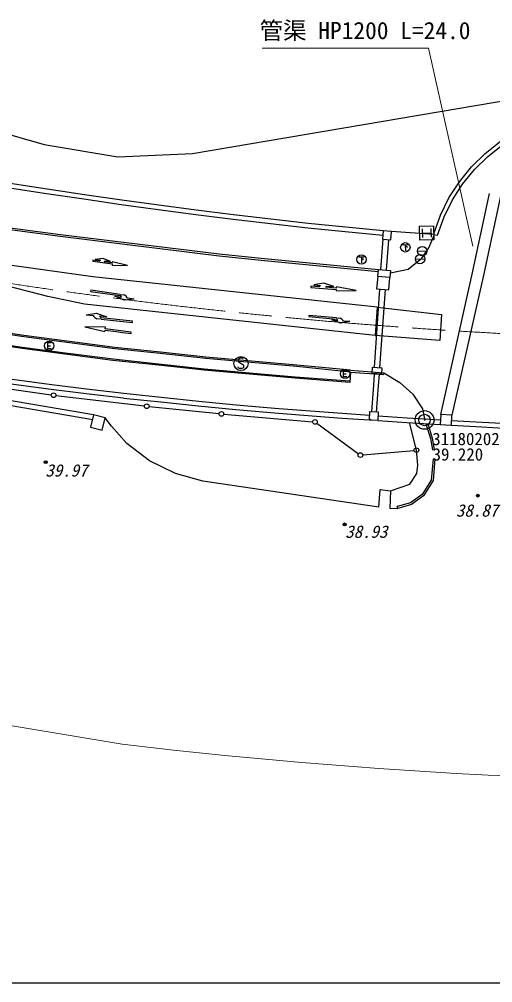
# Model space of a CAD drawing. Units: millimetres, scale not verified. Extents: x 40000 to 802321, y 20000 to 700605.
# Drawn here: x 184638 to 235064, y 205000 to 307488 of the extents above; entities that cross this region are included whole.
import ezdxf
from ezdxf.enums import TextEntityAlignment as Align

# ---------------------------------------------------------------- set-up
doc = ezdxf.new("R2010")
doc.units = ezdxf.units.MM
doc.header["$LTSCALE"] = 1000
doc.linetypes.add('CHAIN', pattern=[18.5, 12, -1.5, 3.5, -1.5])
for name, color, linetype, lineweight in [('M-BGD', 7, 'Continuous', 25), ('M-BMK', 2, 'CHAIN', 13), ('M-BMK-HTXT', 7, 'Continuous', 13), ('M-TTL-BAND', 7, 'Continuous', 25)]:
    doc.layers.add(name, color=color, linetype=linetype, lineweight=lineweight)
doc.styles.add('ＭＳ ゴシック', font='')
doc.styles.get('ＭＳ ゴシック').set_extended_font_data('MS Gothic')

# ---------------------------------------------------------------- blocks, each defined once
blk = doc.blocks.new('BUHIN11')
at = {"color": 7, "linetype": 'Continuous', "lineweight": 25}
blk.add_circle((0, 0), 249, dxfattribs=at)
blk = doc.blocks.new('BUHIN33')
at = {"color": 7, "linetype": 'Continuous', "lineweight": 25}
for centre, radius in [((0, 0), 150), ((0, 0), 131), ((0, 0), 112), ((0, 0), 93.8), ((0, 0), 75), ((0, 0), 56.2), ((0, 1), 37.5), ((0, 0), 18.8)]:
    blk.add_circle(centre, radius, dxfattribs=at)
blk = doc.blocks.new('BUHIN34')
at = {"color": 7, "linetype": 'Continuous', "lineweight": 25}
for radius in [995, 610, 30]:
    blk.add_circle((0, 0), radius, dxfattribs=at)

msp = doc.modelspace()

# ---------------------------------------------------------------- linework, layer by layer
at = {"layer": 'M-BGD'}
for p, q in [((203089, 293217), (238386, 299206)), ((176029, 297357), (187287, 294173)), ((187287, 294173), (195130, 292854)), ((234267, 293210), (235854, 294484)), ((195130, 292854), (203089, 293217)), ((232808, 291778), (234267, 293210)), ((234546, 292895), (236095, 294139)), ((233118, 291494), (234546, 292895)), ((231508, 290190), (232808, 291778)), ((231847, 289941), (233118, 291494)), ((230396, 288489), (231508, 290190)), ((187545, 288932), (183589, 289520)), ((187618, 289426), (183668, 290014)), ((191583, 288828), (187618, 289426)), ((230761, 288281), (231847, 289941)), ((191509, 288334), (187545, 288932)), ((195475, 287746), (191509, 288334)), ((195545, 288241), (191583, 288828)), ((199507, 287708), (195545, 288241)), ((229485, 286641), (230396, 288489)), ((229873, 286479), (230761, 288281)), ((232860, 280363), (234717, 288938)), ((235890, 288684), (234032, 280104)), ((199440, 287212), (195475, 287746)), ((203427, 286684), (199440, 287212)), ((203492, 287180), (199507, 287708)), ((207472, 286686), (203492, 287180)), ((207410, 286189), (203427, 286684)), ((211379, 285722), (207410, 286189)), ((211438, 286219), (207472, 286686)), ((215411, 285776), (211438, 286219)), ((228801, 284666), (229485, 286641)), ((229197, 284528), (229873, 286479)), ((188994, 284374), (181712, 285334)), ((189021, 284572), (181740, 285532)), ((215356, 285279), (211379, 285722)), ((219356, 284878), (215356, 285279)), ((219406, 285376), (215411, 285776)), ((223396, 284999), (219403, 285376)), ((223387, 284982), (223307, 284089)), ((224290, 284902), (223387, 284982)), ((227255, 285478), (228754, 285528)), ((227304, 283979), (227255, 285478)), ((227545, 285206), (227576, 284270)), ((228482, 285237), (228513, 284300)), ((228754, 285528), (228804, 284028)), ((205918, 282286), (188994, 284374)), ((205940, 282485), (189021, 284572)), ((223349, 284501), (219356, 284878)), ((223149, 280859), (223388, 284085)), ((223307, 284089), (224211, 284008)), ((223747, 280804), (223987, 284040)), ((224211, 284008), (224290, 284902)), ((228795, 284586), (224287, 284902)), ((228804, 284028), (227304, 283979)), ((227561, 284738), (228498, 284769)), ((228264, 283163), (228845, 284579)), ((228795, 284586), (229197, 284528)), ((192465, 280099), (168991, 283389)), ((225442, 283504), (226051, 283518)), ((225746, 283511), (225762, 282861)), ((225749, 283414), (225968, 283231)), ((227511, 282085), (228264, 283163)), ((192485, 281850), (192470, 281740)), ((193149, 281760), (192485, 281850)), ((193563, 282041), (192721, 281931)), ((192721, 281931), (193274, 281855)), ((193274, 281855), (193149, 281760)), ((194344, 281709), (193563, 282041)), ((210743, 281794), (205918, 282286)), ((210763, 281992), (205940, 282485)), ((222885, 280829), (210763, 281992)), ((220772, 282219), (221381, 282233)), ((221077, 282226), (221092, 281576)), ((221079, 282128), (221298, 281946)), ((226051, 280913), (227511, 282085)), ((226824, 281967), (227819, 282000)), ((227057, 282817), (228051, 282850)), ((192470, 281740), (194535, 281458)), ((193665, 281689), (193791, 281785)), ((194550, 281568), (193665, 281689)), ((193791, 281785), (194344, 281709)), ((194535, 281458), (194520, 281347)), ((194520, 281347), (196166, 281292)), ((194566, 281679), (194550, 281568)), ((196166, 281292), (194566, 281679)), ((222867, 280630), (210743, 281794)), ((222820, 280124), (222890, 280883)), ((222890, 280883), (224186, 280763)), ((224165, 280511), (226051, 280913)), ((187680, 277991), (179465, 280123)), ((222768, 276855), (192465, 280099)), ((222811, 280122), (222693, 278818)), ((224119, 280004), (222811, 280122)), ((224115, 280004), (222820, 280124)), ((224001, 278701), (224119, 280004)), ((224186, 280763), (224115, 280004)), ((229520, 265437), (232860, 280363)), ((234032, 280104), (230718, 265364)), ((215692, 279103), (215680, 278958)), ((215680, 278958), (218393, 278735)), ((216564, 279031), (215692, 279103)), ((217084, 279427), (215995, 279224)), ((215995, 279224), (216721, 279165)), ((216721, 279165), (216564, 279031)), ((218126, 279049), (217084, 279427)), ((217242, 278976), (217399, 279109)), ((218405, 278880), (217242, 278976)), ((217399, 279109), (218126, 279049)), ((218417, 279025), (218405, 278880)), ((220530, 278632), (218417, 279025)), ((222455, 270470), (223055, 278793)), ((222693, 278818), (224001, 278701)), ((191578, 277190), (187680, 277991)), ((192261, 278671), (192242, 278532)), ((192261, 278671), (192242, 278532)), ((192242, 278532), (195358, 278087)), ((195378, 278227), (192261, 278671)), ((195810, 277596), (194827, 278021)), ((194827, 278021), (195524, 277921)), ((195378, 278227), (195797, 278167)), ((196873, 277729), (196176, 277828)), ((218393, 278735), (218381, 278589)), ((218381, 278589), (220530, 278632)), ((223054, 270427), (223653, 278750)), ((222553, 273835), (191578, 277190)), ((196873, 277729), (195810, 277596)), ((222768, 276855), (222553, 273835)), ((222768, 276855), (229616, 276066)), ((191752, 276049), (192877, 276234)), ((191752, 276049), (192498, 275971)), ((192877, 276234), (193940, 275822)), ((193940, 275822), (193194, 275899)), ((196710, 275385), (193378, 275730)), ((215494, 275993), (215482, 275862)), ((215494, 275993), (215482, 275862)), ((215482, 275862), (218409, 275594)), ((218421, 275725), (215494, 275993)), ((218421, 275725), (218814, 275689)), ((229616, 276066), (229418, 273314)), ((191606, 274788), (193757, 274278)), ((193816, 274724), (191606, 274788)), ((193362, 275580), (192915, 275627)), ((193362, 275580), (196694, 275235)), ((193797, 274575), (193816, 274724)), ((196694, 275235), (196710, 275385)), ((196694, 275235), (196710, 275385)), ((218853, 275157), (217916, 275507)), ((217916, 275507), (218572, 275447)), ((219839, 275331), (218853, 275157)), ((219839, 275331), (219183, 275391)), ((185120, 273697), (180300, 274431)), ((185141, 273845), (180324, 274579)), ((189972, 273055), (185120, 273697)), ((189991, 273204), (185141, 273845)), ((193757, 274278), (193777, 274426)), ((193777, 274426), (194967, 274270)), ((196573, 274210), (193797, 274575)), ((194967, 274270), (195661, 274179)), ((195661, 274179), (196553, 274061)), ((196553, 274061), (196573, 274210)), ((229418, 273314), (222553, 273835)), ((222553, 273835), (222570, 273833)), ((184940, 272457), (180121, 273191)), ((184946, 272577), (180127, 273311)), ((188020, 273084), (187630, 273074)), ((187630, 273074), (187645, 272464)), ((187638, 272749), (187968, 272757)), ((194800, 272440), (189972, 273055)), ((194817, 272589), (189991, 273204)), ((192466, 264892), (152943, 271641)), ((192553, 265405), (153031, 272153)), ((189792, 271816), (184940, 272457)), ((189798, 271935), (184946, 272577)), ((187645, 272464), (188035, 272474)), ((194620, 271200), (189792, 271816)), ((194625, 271320), (189798, 271935)), ((199655, 271928), (194800, 272440)), ((199670, 272077), (194817, 272589)), ((204504, 271403), (199655, 271928)), ((204519, 271552), (199670, 272077)), ((199475, 270688), (194620, 271200)), ((199480, 270808), (194625, 271320)), ((204324, 270163), (199475, 270688)), ((204330, 270283), (199480, 270808)), ((209342, 270960), (204504, 271403)), ((209355, 271110), (204519, 271552)), ((207955, 271260), (207953, 271173)), ((207953, 271173), (207958, 271117)), ((208002, 271343), (207955, 271260)), ((207958, 271117), (207990, 271043)), ((207990, 271043), (208044, 271003)), ((208083, 271402), (208002, 271343)), ((208044, 271003), (208458, 270777)), ((208180, 271430), (208083, 271402)), ((208296, 271433), (208180, 271430)), ((208375, 271420), (208296, 271433)), ((208432, 271395), (208375, 271420)), ((208474, 271351), (208432, 271395)), ((208458, 270777), (208505, 270710)), ((208505, 270710), (208537, 270617)), ((208537, 270617), (208531, 270527)), ((214203, 270538), (209342, 270960)), ((214215, 270688), (209355, 271110)), ((219924, 270146), (214215, 270688)), ((209162, 269720), (204324, 270163)), ((209167, 269840), (204330, 270283)), ((207960, 270442), (207905, 270527)), ((208021, 270387), (207960, 270442)), ((208093, 270355), (208021, 270387)), ((208168, 270346), (208093, 270355)), ((208341, 270350), (208168, 270346)), ((208456, 270387), (208341, 270350)), ((208507, 270455), (208456, 270387)), ((208531, 270527), (208507, 270455)), ((214022, 269299), (209162, 269720)), ((214028, 269418), (209167, 269840)), ((219909, 269946), (214203, 270538)), ((219520, 270108), (219131, 270099)), ((219131, 270099), (219145, 269489)), ((219138, 269774), (219468, 269782)), ((219909, 269946), (219828, 268864)), ((219909, 269946), (223446, 269686)), ((219924, 270146), (223461, 269885)), ((222211, 269807), (222263, 270484)), ((223214, 269730), (222211, 269807)), ((222263, 270484), (223266, 270406)), ((222383, 268579), (222467, 269759)), ((222902, 268545), (222986, 269722)), ((223266, 270406), (223214, 269730)), ((223461, 269885), (223446, 269686)), ((223461, 269885), (225164, 268852)), ((178635, 268897), (188050, 267531)), ((183794, 268706), (187761, 268160)), ((183866, 269201), (187826, 268656)), ((187826, 268656), (191815, 268162)), ((219828, 268864), (214022, 269299)), ((219837, 268984), (214028, 269418)), ((219145, 269489), (219535, 269498)), ((222180, 265747), (222383, 268579)), ((222699, 265710), (222902, 268545)), ((225164, 268852), (226556, 267612)), ((187761, 268160), (191753, 267666)), ((191757, 267666), (195724, 267201)), ((191815, 268162), (195782, 267697)), ((195782, 267697), (199760, 267279)), ((226556, 267612), (227594, 266045)), ((188546, 267466), (197962, 266355)), ((195730, 267200), (199707, 266782)), ((199707, 266782), (203700, 266359)), ((199760, 267279), (203749, 266857)), ((203749, 266857), (207734, 266490)), ((207734, 266490), (212281, 266090)), ((198459, 266300), (205924, 265538)), ((203700, 266359), (207691, 265992)), ((206422, 265491), (215884, 264679)), ((207691, 265992), (212239, 265592)), ((212239, 265592), (218998, 265072)), ((212281, 266090), (219033, 265570)), ((219033, 265570), (221958, 265362)), ((221929, 264844), (221968, 265762)), ((221968, 265762), (222862, 265723)), ((222862, 265723), (222823, 264806)), ((227594, 266045), (227778, 264997)), ((192553, 265405), (192221, 264081)), ((193804, 265090), (192553, 265405)), ((193472, 263767), (193804, 265090)), ((194456, 264210), (193804, 265090)), ((216335, 264511), (220764, 261271)), ((218998, 265072), (221922, 264863)), ((222823, 264806), (221929, 264844)), ((222836, 264815), (225923, 264609)), ((222869, 265314), (225956, 265108)), ((225926, 264609), (229456, 264393)), ((225956, 265108), (229487, 264892)), ((226927, 261652), (226196, 264592)), ((227951, 264485), (228432, 262889)), ((228164, 264472), (228627, 262934)), ((229520, 265437), (229456, 264393)), ((230718, 265364), (229520, 265437)), ((230654, 264320), (230718, 265364)), ((230684, 264819), (233945, 264619)), ((233945, 264619), (237943, 264407)), ((192221, 264081), (193472, 263767)), ((196092, 262344), (194456, 264210)), ((229456, 264393), (230654, 264320)), ((229456, 264393), (230654, 264320)), ((230654, 264320), (233918, 264119)), ((233918, 264119), (237920, 263907)), ((228432, 262889), (228636, 261690)), ((228627, 262934), (228833, 261723)), ((198506, 260502), (196092, 262344)), ((221215, 261146), (226678, 261630)), ((227095, 260048), (226927, 261652)), ((228636, 261690), (228833, 261723)), ((201265, 259169), (198506, 260502)), ((228707, 260742), (228508, 258477)), ((228906, 260724), (228703, 258412)), ((228707, 260742), (228906, 260724)), ((226992, 259177), (227095, 260048)), ((204192, 258356), (201265, 259169)), ((222932, 255573), (204192, 258356)), ((226248, 258025), (226992, 259177)), ((228508, 258477), (227554, 256934)), ((228703, 258412), (227702, 256794)), ((222932, 255573), (223062, 257471)), ((223062, 257471), (224181, 257308)), ((224181, 257308), (224118, 255467)), ((224181, 257308), (226248, 258025)), ((227554, 256934), (226312, 256062)), ((227702, 256794), (226400, 255879)), ((224118, 255467), (224947, 255455)), ((226312, 256062), (224891, 255647)), ((224947, 255455), (224891, 255647)), ((226400, 255879), (224947, 255455))]:
    msp.add_line(p, q, dxfattribs=at)
for centre, radius in [((225753, 283226), 498), ((227554, 282833), 498), ((221083, 281941), 498), ((227321, 281984), 498), ((187833, 272754), 498), ((208253, 270862), 746), ((219333, 269778), 498), ((188297, 267495), 249), ((198210, 266326), 249), ((198210, 266326), 249), ((206172, 265512), 249), ((216133, 264658), 249), ((222031, 264914), 22.5), ((220966, 261124), 249)]:
    msp.add_circle(centre, radius, dxfattribs=at)
for centre, radius, start, end in [((195120, 277683), 470, 30.53758, 59.49259), ((195383, 277323), 940, 32.50587, 63.88395), ((193320, 276541), 1000, 214.70935, 246.08739), ((193615, 276170), 500, 212.74103, 241.69603), ((218205, 275205), 439, 33.41852, 62.37354), ((218468, 274883), 877, 35.38681, 66.76489)]:
    msp.add_arc(centre, radius, start, end, dxfattribs=at)
at = {"layer": 'M-BMK'}
msp.add_arc((265410, 823235), 549965, 260.68108, 270.94225, dxfattribs=at)
at = {"layer": 'M-BMK-HTXT'}
for p, q in [((210499, 304426), (228236, 304426)), ((228236, 304426), (232940, 283360)), ((138144, 239996), (195602, 230368))]:
    msp.add_line(p, q, dxfattribs=at)
msp.add_arc((265410, 823235), 596962, 263.28447, 271.71721, dxfattribs=at)
at = {"layer": 'M-TTL-BAND'}
msp.add_line((40000, 205000), (579000, 205000), dxfattribs=at)

# ---------------------------------------------------------------- block references
at = {"layer": 'M-BGD', "rotation": 200}
for name, p in [('BUHIN34', (227802, 264863)), ('BUHIN11', (220966, 261124)), ('BUHIN11', (226927, 261652)), ('BUHIN33', (187457, 260373)), ('BUHIN33', (233480, 256811)), ('BUHIN33', (219291, 253757))]:
    msp.add_blockref(name, p, dxfattribs=at)

# ---------------------------------------------------------------- texts
at = {"layer": 'M-BGD', "style": 'ＭＳ ゴシック'}
for s, p in [('31180202-02', (228619, 261789)), ('39.220', (228655, 260147))]:
    msp.add_text(s, height=1320, dxfattribs=at).set_placement(p, align=Align.BOTTOM_LEFT)
at = {"layer": 'M-BGD', "style": 'ＭＳ ゴシック', "oblique": 15}
for s, p in [('39.97', (187416, 258441)), ('38.87', (231139, 254180)), ('38.93', (219350, 251926))]:
    msp.add_text(s, height=1320, dxfattribs=at).set_placement(p, align=Align.BOTTOM_LEFT)
at = {"layer": 'M-BMK-HTXT', "style": 'ＭＳ ゴシック'}
msp.add_text('管渠 HP1200 L=24.0', height=1833, dxfattribs=at).set_placement((210234, 304825), align=Align.BOTTOM_LEFT)

doc.saveas('drawing.dxf')
